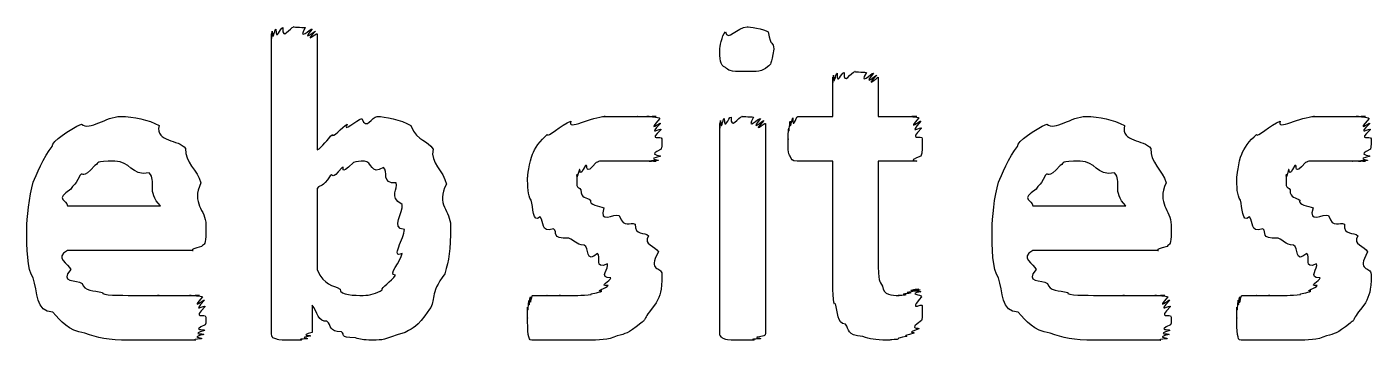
# Model space of a CAD drawing. Header units: millimetres. Extents: x 0 to 216, y 0 to 279.
# Drawn here: x 59.53 to 70.13, y 157.12 to 159.59 of the extents above; entities that cross this region are included whole.
import ezdxf

# ---------------------------------------------------------------- set-up
doc = ezdxf.new("R2010")
doc.units = ezdxf.units.MM
doc.layers.get('0').update_dxf_attribs({"linetype": 'CONTINUOUS'})

msp = doc.modelspace()

# ---------------------------------------------------------------- linework, layer by layer
at = {"color": 0}
for p, q in [((61.4578, 157.18), (61.4578, 159.54)), ((61.8162, 159.54), (61.8162, 158.625)), ((65.417, 159.419), (65.417, 159.419)), ((65.8827, 158.889), (65.8827, 159.198)), ((66.2411, 159.198), (66.2411, 158.889)), ((65.6071, 158.889), (65.8827, 158.889)), ((66.2411, 158.889), (66.5441, 158.889)), ((64.9922, 157.18), (64.9922, 158.834)), ((65.3507, 158.834), (65.3507, 157.18)), ((65.8827, 158.537), (65.6015, 158.537)), ((65.8827, 157.643), (65.8827, 158.537)), ((66.5441, 158.537), (66.2411, 158.537)), ((66.2411, 158.537), (66.2411, 157.765)), ((61.8162, 158.321), (61.8162, 157.682)), ((59.848, 158.184), (60.5815, 158.184)), ((67.4592, 158.184), (68.1923, 158.184)), ((60.9395, 158.035), (60.9395, 157.974)), ((62.8689, 158.029), (62.8689, 158.029)), ((68.5504, 158.035), (68.5504, 157.974)), ((62.5052, 157.996), (62.5052, 157.996)), ((60.8348, 157.831), (59.848, 157.831)), ((68.4459, 157.831), (67.4592, 157.831)), ((64.5351, 157.643), (64.5351, 157.643)), ((70.1269, 157.643), (70.1269, 157.643)), ((61.7774, 157.401), (61.7774, 157.186)), ((66.5882, 157.395), (66.5882, 157.395))]:
    msp.add_line(p, q, dxfattribs=at)
for points in [[(61.4578, 159.54), (61.4578, 159.447), (61.4592, 159.553), (61.4634, 159.562)], [(61.4634, 159.562), (61.4687, 159.463), (61.4796, 159.574), (61.4909, 159.578)], [(61.4909, 159.578), (61.4938, 159.474), (61.5237, 159.589), (61.546, 159.589)], [(61.546, 159.589), (61.5417, 159.476), (61.601, 159.595), (61.6342, 159.595)], [(61.6342, 159.595), (61.6119, 159.595), (61.7001, 159.592), (61.7224, 159.589)], [(61.7224, 159.589), (61.6589, 159.474), (61.7664, 159.585), (61.7774, 159.578)], [(61.7774, 159.578), (61.685, 159.463), (61.801, 159.568), (61.8049, 159.562)], [(61.8049, 159.562), (61.6962, 159.451), (61.8162, 159.551), (61.8162, 159.54)], [(64.9922, 159.419), (64.9922, 159.425), (65.0064, 159.53), (65.0363, 159.556)], [(65.0363, 159.556), (65.0543, 159.476), (65.126, 159.595), (65.2074, 159.595)], [(65.2074, 159.595), (65.2156, 159.595), (65.3426, 159.581), (65.3729, 159.556)], [(65.3729, 159.556), (65.3919, 159.429), (65.417, 159.487), (65.417, 159.419)], [(65.0363, 159.275), (64.9922, 159.289), (64.9922, 159.348), (64.9922, 159.419)], [(65.417, 159.419), (65.3919, 159.293), (65.4004, 159.305), (65.3673, 159.281)], [(65.2018, 159.242), (65.0505, 159.242), (65.0656, 159.253), (65.0363, 159.275)], [(65.3673, 159.281), (65.3302, 159.242), (65.2819, 159.242), (65.2018, 159.242)], [(65.8827, 159.198), (65.8827, 159.099), (65.8841, 159.206), (65.8883, 159.214)], [(65.8883, 159.214), (65.8936, 159.112), (65.9045, 159.227), (65.9158, 159.231)], [(65.9158, 159.231), (65.9183, 159.121), (65.9486, 159.236), (65.9709, 159.236)], [(65.9709, 159.236), (65.9666, 159.124), (66.0259, 159.242), (66.059, 159.242)], [(66.059, 159.242), (66.0368, 159.242), (66.125, 159.239), (66.1472, 159.236)], [(66.1472, 159.236), (66.0837, 159.121), (66.1913, 159.234), (66.2023, 159.231)], [(66.2023, 159.231), (66.1098, 159.112), (66.2259, 159.221), (66.2298, 159.214)], [(66.2298, 159.214), (66.1211, 159.099), (66.2411, 159.201), (66.2411, 159.198)], [(59.9585, 158.829), (60.0244, 158.771), (60.1528, 158.889), (60.2671, 158.889)], [(60.2671, 158.889), (60.3733, 158.889), (60.4848, 158.864), (60.5702, 158.817)], [(62.0529, 158.829), (62.0116, 158.753), (62.1316, 158.864), (62.169, 158.873)], [(62.169, 158.873), (62.2074, 158.771), (62.2487, 158.889), (62.29, 158.889)], [(62.29, 158.889), (62.3507, 158.889), (62.4801, 158.864), (62.5546, 158.817)], [(63.8182, 158.851), (63.7812, 158.771), (63.9851, 158.889), (64.0884, 158.889)], [(64.0884, 158.889), (64.0457, 158.889), (64.1766, 158.889), (64.2207, 158.889)], [(64.2207, 158.889), (64.2511, 158.889), (64.3047, 158.889), (64.3421, 158.889)], [(64.3421, 158.889), (64.3255, 158.889), (64.4095, 158.889), (64.4356, 158.889)], [(64.4356, 158.889), (64.3763, 158.889), (64.4797, 158.889), (64.491, 158.889)], [(64.491, 158.889), (64.4028, 158.889), (64.5142, 158.884), (64.5185, 158.873)], [(64.5185, 158.873), (64.4095, 158.749), (64.5238, 158.848), (64.5238, 158.834)], [(64.9979, 158.856), (65.0035, 158.757), (65.0145, 158.869), (65.0254, 158.873)], [(65.0254, 158.873), (65.0282, 158.768), (65.0586, 158.884), (65.0804, 158.884)], [(65.0804, 158.884), (65.0766, 158.771), (65.1358, 158.889), (65.1686, 158.889)], [(65.1686, 158.889), (65.1468, 158.889), (65.235, 158.887), (65.2568, 158.884)], [(65.2568, 158.884), (65.1937, 158.768), (65.3009, 158.879), (65.3122, 158.873)], [(65.3122, 158.873), (65.2198, 158.757), (65.3355, 158.863), (65.3397, 158.856)], [(65.5465, 158.851), (65.5479, 158.76), (65.5602, 158.874), (65.5683, 158.878)], [(65.5683, 158.878), (65.5655, 158.771), (65.592, 158.889), (65.6071, 158.889)], [(66.5441, 158.889), (66.4475, 158.889), (66.5565, 158.885), (66.5607, 158.878)], [(66.5607, 158.878), (66.4587, 158.76), (66.573, 158.864), (66.5773, 158.851)], [(67.5693, 158.829), (67.6356, 158.771), (67.7637, 158.889), (67.878, 158.889)], [(67.878, 158.889), (67.9842, 158.889), (68.0956, 158.864), (68.1814, 158.817)], [(69.4104, 158.851), (69.373, 158.771), (69.5773, 158.889), (69.6807, 158.889)], [(69.6807, 158.889), (69.6376, 158.889), (69.7689, 158.889), (69.813, 158.889)], [(69.813, 158.889), (69.8429, 158.889), (69.8969, 158.889), (69.934, 158.889)], [(69.934, 158.889), (69.9174, 158.889), (70.0017, 158.889), (70.0278, 158.889)], [(70.0278, 158.889), (69.9685, 158.889), (70.0719, 158.889), (70.0828, 158.889)], [(70.0828, 158.889), (69.9946, 158.889), (70.1065, 158.884), (70.1104, 158.873)], [(70.1104, 158.873), (70.0017, 158.749), (70.116, 158.848), (70.116, 158.834)], [(59.727, 158.652), (59.7228, 158.691), (59.866, 158.787), (59.9585, 158.829)], [(60.5702, 158.817), (60.5427, 158.68), (60.7247, 158.713), (60.7797, 158.636)], [(61.9372, 158.746), (61.9347, 158.709), (62.0159, 158.806), (62.0529, 158.829)], [(62.5546, 158.817), (62.6152, 158.68), (62.6869, 158.71), (62.7309, 158.63)], [(63.6309, 158.746), (63.6309, 158.72), (63.7438, 158.824), (63.8182, 158.851)], [(64.5238, 158.834), (64.4137, 158.724), (64.5294, 158.806), (64.5294, 158.785)], [(64.5294, 158.785), (64.4165, 158.683), (64.5351, 158.742), (64.5351, 158.713)], [(64.9922, 158.834), (64.9922, 158.742), (64.9937, 158.848), (64.9979, 158.856)], [(65.3397, 158.856), (65.2307, 158.742), (65.3507, 158.841), (65.3507, 158.834)], [(65.5299, 158.713), (65.5299, 158.687), (65.5313, 158.773), (65.5355, 158.796)], [(65.5355, 158.796), (65.5366, 158.731), (65.5422, 158.835), (65.5465, 158.851)], [(66.5773, 158.851), (66.4669, 158.731), (66.5826, 158.817), (66.5826, 158.796)], [(66.5826, 158.796), (66.4697, 158.687), (66.5882, 158.746), (66.5882, 158.713)], [(67.3379, 158.652), (67.3336, 158.691), (67.4769, 158.787), (67.5693, 158.829)], [(68.1814, 158.817), (68.1535, 158.68), (68.3355, 158.713), (68.3906, 158.636)], [(69.2231, 158.746), (69.2231, 158.72), (69.336, 158.824), (69.4104, 158.851)], [(70.116, 158.834), (70.0056, 158.724), (70.1216, 158.806), (70.1216, 158.785)], [(70.1216, 158.785), (70.0084, 158.683), (70.1269, 158.742), (70.1269, 158.713)], [(61.8162, 158.625), (61.8575, 158.642), (61.9002, 158.713), (61.9372, 158.746)], [(63.5152, 158.592), (63.5275, 158.631), (63.5787, 158.702), (63.6309, 158.746)], [(64.5351, 158.713), (64.5351, 158.625), (64.5322, 158.655), (64.5294, 158.63)], [(65.5465, 158.575), (65.5299, 158.592), (65.5299, 158.649), (65.5299, 158.713)], [(66.5882, 158.713), (66.5882, 158.592), (66.584, 158.604), (66.5773, 158.575)], [(69.1074, 158.592), (69.1197, 158.631), (69.1706, 158.702), (69.2231, 158.746)], [(70.1269, 158.713), (70.1269, 158.625), (70.1241, 158.655), (70.1216, 158.63)], [(59.5782, 158.371), (59.5976, 158.418), (59.6635, 158.575), (59.727, 158.652)], [(60.7797, 158.636), (60.7702, 158.525), (60.875, 158.467), (60.9011, 158.365)], [(62.7309, 158.63), (62.7063, 158.521), (62.8138, 158.461), (62.8357, 158.355)], [(63.4767, 158.41), (63.4767, 158.4), (63.4891, 158.537), (63.5152, 158.592)], [(64.5238, 158.575), (64.4052, 158.548), (64.5142, 158.549), (64.5072, 158.542)], [(64.5294, 158.63), (64.4137, 158.576), (64.5266, 158.589), (64.5238, 158.575)], [(65.6015, 158.537), (65.5546, 158.537), (65.5602, 158.549), (65.5465, 158.575)], [(66.5773, 158.575), (66.4559, 158.537), (66.5579, 158.537), (66.5441, 158.537)], [(67.189, 158.371), (67.2084, 158.418), (67.2744, 158.575), (67.3379, 158.652)], [(68.3906, 158.636), (68.381, 158.525), (68.4858, 158.467), (68.5119, 158.365)], [(69.0686, 158.41), (69.0686, 158.4), (69.0809, 158.537), (69.1074, 158.592)], [(70.116, 158.575), (69.9975, 158.548), (70.1065, 158.549), (70.0994, 158.542)], [(70.1216, 158.63), (70.0056, 158.576), (70.1188, 158.589), (70.116, 158.575)], [(60.0632, 158.503), (59.9585, 158.378), (59.9803, 158.459), (59.9475, 158.426)], [(60.223, 158.537), (60.0495, 158.537), (60.1102, 158.525), (60.0632, 158.503)], [(60.4933, 158.443), (60.3472, 158.418), (60.3444, 158.537), (60.223, 158.537)], [(62.0145, 158.487), (61.9167, 158.371), (61.9538, 158.449), (61.9206, 158.421)], [(62.1026, 158.525), (61.976, 158.404), (62.0434, 158.505), (62.0145, 158.487)], [(62.1908, 158.537), (62.1524, 158.537), (62.1316, 158.532), (62.1026, 158.525)], [(62.3397, 158.487), (62.2406, 158.418), (62.2487, 158.537), (62.1908, 158.537)], [(62.4388, 158.365), (62.3203, 158.356), (62.3796, 158.456), (62.3397, 158.487)], [(63.8845, 158.47), (63.8542, 158.363), (63.8679, 158.446), (63.8679, 158.432)], [(63.9339, 158.503), (63.8761, 158.389), (63.8955, 158.484), (63.8845, 158.47)], [(64.0168, 158.525), (63.9202, 158.407), (63.9561, 158.514), (63.9339, 158.503)], [(64.1382, 158.537), (63.9907, 158.537), (64.0524, 158.532), (64.0168, 158.525)], [(64.2758, 158.537), (64.2041, 158.537), (64.189, 158.537), (64.1382, 158.537)], [(64.3805, 158.537), (64.2842, 158.537), (64.316, 158.537), (64.2758, 158.537)], [(64.4521, 158.537), (64.3435, 158.537), (64.4095, 158.537), (64.3805, 158.537)], [(64.491, 158.537), (64.3805, 158.537), (64.4701, 158.537), (64.4521, 158.537)], [(64.5072, 158.542), (64.3943, 158.537), (64.4977, 158.537), (64.491, 158.537)], [(67.6741, 158.503), (67.5693, 158.378), (67.5915, 158.459), (67.5584, 158.426)], [(67.8339, 158.537), (67.6603, 158.537), (67.721, 158.525), (67.6741, 158.503)], [(68.1041, 158.443), (67.9581, 158.418), (67.9552, 158.537), (67.8339, 158.537)], [(69.4764, 158.47), (69.4461, 158.363), (69.4602, 158.446), (69.4602, 158.432)], [(69.5262, 158.503), (69.4683, 158.389), (69.4877, 158.484), (69.4764, 158.47)], [(69.6087, 158.525), (69.5124, 158.407), (69.5484, 158.514), (69.5262, 158.503)], [(69.7301, 158.537), (69.5826, 158.537), (69.6447, 158.532), (69.6087, 158.525)], [(69.868, 158.537), (69.7964, 158.537), (69.7812, 158.537), (69.7301, 158.537)], [(69.9728, 158.537), (69.8761, 158.537), (69.9079, 158.537), (69.868, 158.537)], [(70.0444, 158.537), (69.9354, 158.537), (70.0017, 158.537), (69.9728, 158.537)], [(70.0828, 158.537), (69.9728, 158.537), (70.0624, 158.537), (70.0444, 158.537)], [(70.0994, 158.542), (69.9865, 158.537), (70.0899, 158.537), (70.0828, 158.537)], [(59.5284, 158.002), (59.5284, 158.08), (59.545, 158.261), (59.5782, 158.371)], [(59.9475, 158.426), (59.895, 158.316), (59.8936, 158.36), (59.8759, 158.316)], [(60.5815, 158.184), (60.4682, 158.294), (60.555, 158.379), (60.4933, 158.443)], [(60.9011, 158.365), (60.821, 158.201), (60.9395, 158.152), (60.9395, 158.035)], [(61.9206, 158.421), (61.8504, 158.316), (61.8518, 158.361), (61.8162, 158.321)], [(62.4886, 158.195), (62.3729, 158.257), (62.4639, 158.317), (62.4388, 158.365)], [(62.8357, 158.355), (62.7503, 158.195), (62.8689, 158.142), (62.8689, 158.029)], [(63.5042, 158.228), (63.4767, 158.264), (63.4767, 158.339), (63.4767, 158.41)], [(63.8679, 158.432), (63.8542, 158.301), (63.8761, 158.344), (63.8955, 158.31)], [(67.1393, 158.002), (67.1393, 158.08), (67.1558, 158.261), (67.189, 158.371)], [(67.5584, 158.426), (67.5058, 158.316), (67.5047, 158.36), (67.4867, 158.316)], [(68.1923, 158.184), (68.0791, 158.294), (68.1662, 158.379), (68.1041, 158.443)], [(68.5119, 158.365), (68.4318, 158.201), (68.5504, 158.152), (68.5504, 158.035)], [(69.0961, 158.228), (69.0686, 158.264), (69.0686, 158.339), (69.0686, 158.41)], [(69.4602, 158.432), (69.4461, 158.301), (69.4683, 158.344), (69.4877, 158.31)], [(59.8759, 158.316), (59.7408, 158.23), (59.848, 158.23), (59.848, 158.184)], [(63.8955, 158.31), (63.8955, 158.239), (63.9424, 158.253), (63.9727, 158.228)], [(67.4867, 158.316), (67.3516, 158.23), (67.4592, 158.23), (67.4592, 158.184)], [(69.4877, 158.31), (69.4877, 158.239), (69.5343, 158.253), (69.5646, 158.228)], [(62.5052, 157.996), (62.3905, 158.01), (62.4995, 158.131), (62.4886, 158.195)], [(63.5758, 158.096), (63.5123, 158.043), (63.5222, 158.175), (63.5042, 158.228)], [(63.9727, 158.228), (63.9576, 158.19), (64.0401, 158.185), (64.0775, 158.167)], [(64.0775, 158.167), (64.0348, 158.036), (64.1572, 158.128), (64.1985, 158.107)], [(69.1677, 158.096), (69.1046, 158.043), (69.1141, 158.175), (69.0961, 158.228)], [(69.5646, 158.228), (69.5494, 158.19), (69.6323, 158.185), (69.6694, 158.167)], [(69.6694, 158.167), (69.6267, 158.036), (69.7495, 158.128), (69.7907, 158.107)], [(62.8689, 158.029), (62.8689, 157.823), (62.8537, 157.762), (62.8248, 157.649)], [(63.6806, 158.002), (63.5758, 157.97), (63.609, 158.058), (63.5758, 158.096)], [(64.1985, 158.107), (64.2373, 157.996), (64.2842, 158.065), (64.3255, 158.04)], [(64.3255, 158.04), (64.317, 157.944), (64.3999, 157.982), (64.4303, 157.947)], [(69.2725, 158.002), (69.1677, 157.97), (69.2009, 158.058), (69.1677, 158.096)], [(69.7907, 158.107), (69.8292, 157.996), (69.8761, 158.065), (69.9174, 158.04)], [(69.9174, 158.04), (69.9093, 157.944), (69.9918, 157.982), (70.0222, 157.947)], [(59.5782, 157.616), (59.5284, 157.679), (59.5284, 157.854), (59.5284, 158.002)], [(60.9395, 157.974), (60.9395, 157.875), (60.9286, 157.886), (60.9064, 157.864)], [(62.4886, 157.809), (62.3905, 157.76), (62.5052, 157.933), (62.5052, 157.996)], [(63.8016, 157.93), (63.6531, 157.919), (63.7205, 157.976), (63.6806, 158.002)], [(63.923, 157.875), (63.8542, 157.878), (63.8457, 157.911), (63.8016, 157.93)], [(64.4303, 157.947), (64.3805, 157.875), (64.4881, 157.871), (64.5072, 157.82)], [(67.189, 157.616), (67.1393, 157.679), (67.1393, 157.854), (67.1393, 158.002)], [(68.5504, 157.974), (68.5504, 157.875), (68.5394, 157.886), (68.5176, 157.864)], [(69.3939, 157.93), (69.245, 157.919), (69.3127, 157.976), (69.2725, 158.002)], [(69.5152, 157.875), (69.4461, 157.878), (69.438, 157.911), (69.3939, 157.93)], [(70.0222, 157.947), (69.9728, 157.875), (70.08, 157.871), (70.0994, 157.82)], [(59.848, 157.831), (59.7408, 157.776), (59.8565, 157.726), (59.8759, 157.682)], [(60.9064, 157.864), (60.7769, 157.831), (60.8598, 157.831), (60.8348, 157.831)], [(64.0278, 157.809), (63.9315, 157.723), (63.9632, 157.856), (63.923, 157.875)], [(64.5072, 157.82), (64.4165, 157.657), (64.5351, 157.712), (64.5351, 157.643)], [(67.4592, 157.831), (67.3516, 157.776), (67.4673, 157.726), (67.4867, 157.682)], [(68.5176, 157.864), (68.3877, 157.831), (68.4706, 157.831), (68.4459, 157.831)], [(69.62, 157.809), (69.5233, 157.723), (69.5551, 157.856), (69.5152, 157.875)], [(70.0994, 157.82), (70.0084, 157.657), (70.1269, 157.712), (70.1269, 157.643)], [(62.4336, 157.638), (62.3686, 157.635), (62.4777, 157.745), (62.4886, 157.809)], [(64.105, 157.726), (63.9946, 157.676), (64.0609, 157.787), (64.0278, 157.809)], [(64.1325, 157.616), (64.0306, 157.613), (64.123, 157.696), (64.105, 157.726)], [(66.2411, 157.765), (66.2383, 157.573), (66.252, 157.596), (66.2739, 157.55)], [(69.6969, 157.726), (69.5868, 157.676), (69.6528, 157.787), (69.62, 157.809)], [(69.7248, 157.616), (69.6225, 157.613), (69.7149, 157.696), (69.6969, 157.726)], [(59.7323, 157.346), (59.5976, 157.346), (59.6138, 157.508), (59.5782, 157.616)], [(59.8759, 157.682), (59.7778, 157.573), (59.9225, 157.605), (59.9641, 157.572)], [(61.8162, 157.682), (61.8765, 157.547), (61.9386, 157.564), (61.9979, 157.528)], [(62.3288, 157.522), (62.3175, 157.536), (62.4071, 157.59), (62.4336, 157.638)], [(62.8248, 157.649), (62.6953, 157.481), (62.7585, 157.445), (62.7034, 157.368)], [(64.1103, 157.555), (64.0306, 157.547), (64.1325, 157.594), (64.1325, 157.616)], [(64.5351, 157.643), (64.5351, 157.503), (64.5199, 157.484), (64.491, 157.418)], [(65.9045, 157.412), (65.8827, 157.382), (65.8827, 157.555), (65.8827, 157.643)], [(67.3435, 157.346), (67.2084, 157.346), (67.225, 157.508), (67.189, 157.616)], [(67.4867, 157.682), (67.3887, 157.573), (67.5337, 157.605), (67.5749, 157.572)], [(69.7025, 157.555), (69.6225, 157.547), (69.7248, 157.594), (69.7248, 157.616)], [(70.1269, 157.643), (70.1269, 157.503), (70.1118, 157.484), (70.0828, 157.418)], [(59.9641, 157.572), (59.9765, 157.511), (60.0576, 157.518), (60.1239, 157.5)], [(60.1239, 157.5), (60.1087, 157.478), (60.27, 157.478), (60.3663, 157.478)], [(61.9979, 157.528), (61.9936, 157.478), (62.1164, 157.478), (62.1799, 157.478)], [(62.1799, 157.478), (62.2321, 157.478), (62.2875, 157.492), (62.3288, 157.522)], [(63.978, 157.484), (63.9618, 157.489), (64.0387, 157.5), (64.0609, 157.511)], [(64.0609, 157.511), (64.0059, 157.511), (64.0994, 157.536), (64.1103, 157.555)], [(66.2739, 157.55), (66.2862, 157.478), (66.343, 157.478), (66.4062, 157.478)], [(66.4616, 157.484), (66.4009, 157.489), (66.4891, 157.496), (66.5, 157.5)], [(66.5, 157.5), (66.4256, 157.5), (66.5247, 157.512), (66.5332, 157.517)], [(66.5332, 157.517), (66.445, 157.511), (66.5522, 157.528), (66.5607, 157.528)], [(66.5607, 157.528), (66.4559, 157.511), (66.5674, 157.525), (66.5716, 157.522)], [(66.5716, 157.522), (66.4626, 157.507), (66.5773, 157.517), (66.5773, 157.506)], [(66.5773, 157.506), (66.4669, 157.489), (66.5826, 157.485), (66.5826, 157.467)], [(67.5749, 157.572), (67.5873, 157.511), (67.6684, 157.518), (67.7347, 157.5)], [(67.7347, 157.5), (67.7196, 157.478), (67.8808, 157.478), (67.9771, 157.478)], [(69.5702, 157.484), (69.5537, 157.489), (69.6309, 157.5), (69.6528, 157.511)], [(69.6528, 157.511), (69.5978, 157.511), (69.6916, 157.536), (69.7025, 157.555)], [(60.3663, 157.478), (60.3994, 157.478), (60.5109, 157.478), (60.5702, 157.478)], [(60.5702, 157.478), (60.5166, 157.478), (60.6778, 157.478), (60.7191, 157.478)], [(60.7191, 157.478), (60.7191, 157.478), (60.7977, 157.478), (60.8238, 157.478)], [(60.8238, 157.478), (60.7741, 157.478), (60.875, 157.478), (60.8902, 157.478)], [(60.8902, 157.478), (60.7991, 157.478), (60.9078, 157.474), (60.912, 157.467)], [(60.912, 157.467), (60.8101, 157.348), (60.9244, 157.453), (60.9286, 157.439)], [(60.9286, 157.439), (60.8182, 157.324), (60.9342, 157.412), (60.9342, 157.39)], [(60.9342, 157.39), (60.821, 157.28), (60.9395, 157.34), (60.9395, 157.307)], [(61.8931, 157.274), (61.8285, 157.26), (61.8172, 157.353), (61.7774, 157.401)], [(63.4767, 157.384), (63.4792, 157.319), (63.4834, 157.424), (63.4877, 157.439)], [(63.4877, 157.439), (63.4877, 157.348), (63.4944, 157.463), (63.4986, 157.467)], [(63.4986, 157.467), (63.4944, 157.36), (63.5071, 157.478), (63.5152, 157.478)], [(63.5152, 157.478), (63.5123, 157.478), (63.5399, 157.478), (63.5593, 157.478)], [(63.5593, 157.478), (63.5536, 157.478), (63.6048, 157.478), (63.6309, 157.478)], [(63.6309, 157.478), (63.609, 157.478), (63.6944, 157.478), (63.7357, 157.478)], [(63.7357, 157.478), (63.6887, 157.478), (63.821, 157.478), (63.8736, 157.478)], [(63.8736, 157.478), (63.8983, 157.478), (63.948, 157.479), (63.978, 157.484)], [(64.491, 157.418), (64.3611, 157.258), (64.4246, 157.302), (64.3696, 157.258)], [(65.9818, 157.252), (65.9158, 157.254), (65.9225, 157.348), (65.9045, 157.412)], [(66.4062, 157.478), (66.3706, 157.478), (66.4464, 157.479), (66.4616, 157.484)], [(66.5826, 157.467), (66.4697, 157.335), (66.5882, 157.424), (66.5882, 157.395)], [(66.5882, 157.395), (66.5882, 157.258), (66.5854, 157.309), (66.5826, 157.28)], [(67.9771, 157.478), (68.0103, 157.478), (68.1221, 157.478), (68.1814, 157.478)], [(68.1814, 157.478), (68.1274, 157.478), (68.2886, 157.478), (68.3299, 157.478)], [(68.3299, 157.478), (68.3299, 157.478), (68.4086, 157.478), (68.4347, 157.478)], [(68.4347, 157.478), (68.3853, 157.478), (68.4858, 157.478), (68.501, 157.478)], [(68.501, 157.478), (68.41, 157.478), (68.519, 157.474), (68.5229, 157.467)], [(68.5229, 157.467), (68.4209, 157.348), (68.5352, 157.453), (68.5394, 157.439)], [(68.5394, 157.439), (68.4294, 157.324), (68.5451, 157.412), (68.5451, 157.39)], [(68.5451, 157.39), (68.4318, 157.28), (68.5504, 157.34), (68.5504, 157.307)], [(69.0686, 157.384), (69.0714, 157.319), (69.0757, 157.424), (69.0795, 157.439)], [(69.0795, 157.439), (69.0795, 157.348), (69.0866, 157.463), (69.0908, 157.467)], [(69.0908, 157.467), (69.0866, 157.36), (69.0989, 157.478), (69.1074, 157.478)], [(69.1074, 157.478), (69.1046, 157.478), (69.1321, 157.478), (69.1515, 157.478)], [(69.1515, 157.478), (69.1459, 157.478), (69.1967, 157.478), (69.2231, 157.478)], [(69.2231, 157.478), (69.2009, 157.478), (69.2863, 157.478), (69.3279, 157.478)], [(69.3279, 157.478), (69.281, 157.478), (69.4133, 157.478), (69.4655, 157.478)], [(69.4655, 157.478), (69.4902, 157.478), (69.5399, 157.479), (69.5702, 157.484)], [(70.0828, 157.418), (69.9534, 157.258), (70.0169, 157.302), (69.9615, 157.258)], [(59.986, 157.18), (59.8509, 157.198), (59.8015, 157.272), (59.7323, 157.346)], [(60.9395, 157.307), (60.9395, 157.225), (60.9367, 157.264), (60.9342, 157.246)], [(62.7034, 157.368), (62.5891, 157.209), (62.5877, 157.23), (62.5105, 157.186)], [(63.4767, 157.302), (63.4767, 157.275), (63.4767, 157.362), (63.4767, 157.384)], [(63.482, 157.17), (63.4767, 157.187), (63.4767, 157.246), (63.4767, 157.302)], [(67.5968, 157.18), (67.4617, 157.198), (67.4123, 157.272), (67.3435, 157.346)], [(68.5504, 157.307), (68.5504, 157.225), (68.5479, 157.264), (68.5451, 157.246)], [(69.0686, 157.302), (69.0686, 157.275), (69.0686, 157.362), (69.0686, 157.384)], [(69.0742, 157.17), (69.0686, 157.187), (69.0686, 157.246), (69.0686, 157.302)], [(60.3331, 157.125), (60.168, 157.125), (60.0851, 157.143), (59.986, 157.18)], [(60.9286, 157.202), (60.8143, 157.165), (60.9258, 157.18), (60.923, 157.17)], [(60.9342, 157.246), (60.8182, 157.191), (60.9314, 157.216), (60.9286, 157.202)], [(61.4634, 157.153), (61.4578, 157.15), (61.4578, 157.17), (61.4578, 157.18)], [(61.7774, 157.186), (61.6701, 157.154), (61.7732, 157.165), (61.7664, 157.158)], [(62.0088, 157.191), (61.9054, 157.191), (61.9333, 157.241), (61.8931, 157.274)], [(62.1192, 157.142), (61.9788, 157.147), (62.0448, 157.17), (62.0088, 157.191)], [(62.5105, 157.186), (62.3203, 157.125), (62.3507, 157.125), (62.2515, 157.125)], [(64.3696, 157.258), (64.2553, 157.17), (64.2553, 157.18), (64.1823, 157.158)], [(64.9979, 157.158), (64.9922, 157.154), (64.9922, 157.172), (64.9922, 157.18)], [(65.3507, 157.18), (65.3479, 157.154), (65.3464, 157.165), (65.3397, 157.158)], [(66.1197, 157.153), (65.9846, 157.165), (66.0178, 157.208), (65.9818, 157.252)], [(66.5219, 157.18), (66.4076, 157.15), (66.4834, 157.16), (66.4616, 157.153)], [(66.5607, 157.214), (66.445, 157.172), (66.5399, 157.191), (66.5219, 157.18)], [(66.5826, 157.28), (66.4626, 157.198), (66.5716, 157.227), (66.5607, 157.214)], [(67.9443, 157.125), (67.7788, 157.125), (67.6963, 157.143), (67.5968, 157.18)], [(68.5394, 157.202), (68.4251, 157.165), (68.5366, 157.18), (68.5341, 157.17)], [(68.5451, 157.246), (68.4294, 157.191), (68.5423, 157.216), (68.5394, 157.202)], [(69.9615, 157.258), (69.8472, 157.17), (69.8472, 157.18), (69.7742, 157.158)], [(60.5483, 157.125), (60.3772, 157.125), (60.4104, 157.125), (60.3331, 157.125)], [(60.7247, 157.125), (60.6266, 157.125), (60.6143, 157.125), (60.5483, 157.125)], [(60.8513, 157.125), (60.73, 157.125), (60.7755, 157.125), (60.7247, 157.125)], [(60.9064, 157.136), (60.7963, 157.125), (60.8845, 157.125), (60.8513, 157.125)], [(60.923, 157.17), (60.8072, 157.143), (60.9134, 157.147), (60.9064, 157.136)], [(61.4909, 157.136), (61.4645, 157.139), (61.4659, 157.149), (61.4634, 157.153)], [(61.5403, 157.125), (61.4938, 157.128), (61.5047, 157.132), (61.4909, 157.136)], [(61.6176, 157.125), (61.535, 157.125), (61.5625, 157.125), (61.5403, 157.125)], [(61.6892, 157.125), (61.5929, 157.125), (61.6465, 157.125), (61.6176, 157.125)], [(61.7389, 157.136), (61.6342, 157.128), (61.7114, 157.128), (61.6892, 157.125)], [(61.7664, 157.158), (61.6589, 157.139), (61.7527, 157.143), (61.7389, 157.136)], [(62.2515, 157.125), (62.1743, 157.125), (62.1591, 157.131), (62.1192, 157.142)], [(63.5095, 157.125), (63.4877, 157.125), (63.4891, 157.139), (63.482, 157.17)], [(63.5702, 157.125), (63.5123, 157.125), (63.5233, 157.125), (63.5095, 157.125)], [(63.664, 157.125), (63.5649, 157.125), (63.5953, 157.125), (63.5702, 157.125)], [(63.7963, 157.125), (63.6418, 157.125), (63.7039, 157.125), (63.664, 157.125)], [(63.9505, 157.125), (63.8542, 157.125), (63.8433, 157.125), (63.7963, 157.125)], [(64.1823, 157.158), (64.1117, 157.125), (64.0348, 157.125), (63.9505, 157.125)], [(65.0254, 157.136), (65.0035, 157.139), (65.005, 157.15), (64.9979, 157.158)], [(65.0804, 157.125), (65.0282, 157.128), (65.0392, 157.132), (65.0254, 157.136)], [(65.1686, 157.125), (65.0766, 157.125), (65.1055, 157.125), (65.0804, 157.125)], [(65.2568, 157.125), (65.1468, 157.125), (65.2046, 157.125), (65.1686, 157.125)], [(65.3122, 157.136), (65.1937, 157.128), (65.2819, 157.128), (65.2568, 157.125)], [(65.3397, 157.158), (65.2198, 157.139), (65.326, 157.143), (65.3122, 157.136)], [(66.3127, 157.125), (66.2132, 157.125), (66.1748, 157.134), (66.1197, 157.153)], [(66.3896, 157.131), (66.3127, 157.125), (66.3374, 157.125), (66.3127, 157.125)], [(66.4616, 157.153), (66.3635, 157.136), (66.4146, 157.138), (66.3896, 157.131)], [(68.1591, 157.125), (67.9884, 157.125), (68.0212, 157.125), (67.9443, 157.125)], [(68.3355, 157.125), (68.2378, 157.125), (68.2255, 157.125), (68.1591, 157.125)], [(68.4622, 157.125), (68.3412, 157.125), (68.3867, 157.125), (68.3355, 157.125)], [(68.5176, 157.136), (68.4071, 157.125), (68.4953, 157.125), (68.4622, 157.125)], [(68.5341, 157.17), (68.4181, 157.143), (68.5243, 157.147), (68.5176, 157.136)], [(69.1018, 157.125), (69.0795, 157.125), (69.0809, 157.139), (69.0742, 157.17)], [(69.1624, 157.125), (69.1046, 157.125), (69.1155, 157.125), (69.1018, 157.125)], [(69.2559, 157.125), (69.1568, 157.125), (69.1871, 157.125), (69.1624, 157.125)], [(69.3882, 157.125), (69.234, 157.125), (69.2961, 157.125), (69.2559, 157.125)], [(69.5427, 157.125), (69.4461, 157.125), (69.4351, 157.125), (69.3882, 157.125)], [(69.7742, 157.158), (69.7039, 157.125), (69.6267, 157.125), (69.5427, 157.125)]]:
    msp.add_open_spline(points, degree=3, dxfattribs=at)

doc.saveas('drawing.dxf')
